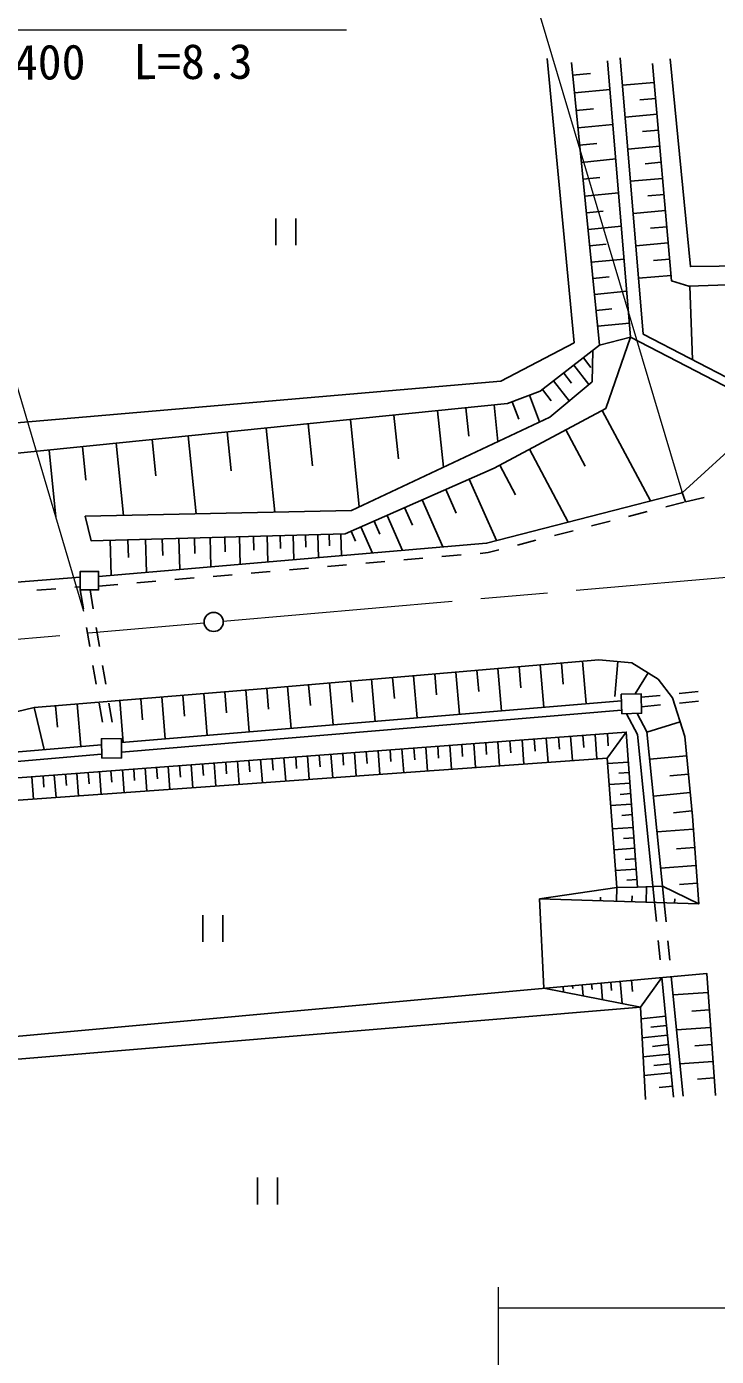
# Model space of a CAD drawing. Units: millimetres, scale not verified. Extents: x 40000 to 680000, y 20000 to 380000.
# Drawn here: x 261200 to 297228, y 244503 to 313993 of the extents above; entities that cross this region are included whole.
import ezdxf
from ezdxf.enums import TextEntityAlignment as Align

# ---------------------------------------------------------------- set-up
doc = ezdxf.new("R2010")
doc.units = ezdxf.units.MM
doc.header["$LTSCALE"] = 1000
doc.linetypes.add('CHAIN', pattern=[18.5, 12, -1.5, 3.5, -1.5])
for name, color, linetype, lineweight in [('M-BGD', 7, 'Continuous', 25), ('M-BMK', 2, 'CHAIN', 13), ('M-BMK-SRVR', 3, 'Continuous', 25), ('M-STR-HTXT', 7, 'Continuous', 13)]:
    doc.layers.add(name, color=color, linetype=linetype, lineweight=lineweight)
doc.styles.add('ＭＳ ゴシック', font='')
doc.styles.get('ＭＳ ゴシック').set_extended_font_data('MS Gothic')

msp = doc.modelspace()

# ---------------------------------------------------------------- linework, layer by layer
at = {"layer": 'M-BGD'}
for p, q in [((289721, 311454), (290650, 311546)), ((289813, 310524), (291672, 310709)), ((293984, 311075), (292321, 310930)), ((294057, 310243), (293225, 310171)), ((289904, 309610), (290818, 309701)), ((294129, 309411), (292458, 309266)), ((289995, 308695), (291824, 308877)), ((294201, 308576), (293366, 308503)), ((290085, 307796), (290984, 307886)), ((294274, 307741), (292597, 307595)), ((290174, 306897), (291973, 307076)), ((294347, 306902), (293508, 306829)), ((290262, 306012), (291147, 306100)), ((294419, 306063), (292735, 305917)), ((290350, 305127), (292119, 305303)), ((294493, 305221), (293651, 305148)), ((294566, 304380), (292875, 304233)), ((274211, 303966), (274211, 302566)), ((275261, 303966), (275261, 302566)), ((290437, 304257), (291307, 304344)), ((290523, 303387), (292264, 303560)), ((294639, 303534), (293794, 303461)), ((290608, 302531), (291464, 302616)), ((294712, 302689), (293015, 302541)), ((290694, 301675), (292405, 301846)), ((294786, 301840), (293937, 301766)), ((290777, 300833), (291619, 300917)), ((294860, 300991), (293155, 300843)), ((295844, 300426), (295972, 296589)), ((290861, 299991), (292545, 300159)), ((290944, 299163), (291772, 299246)), ((291026, 298335), (292682, 298500)), ((289777, 296296), (290560, 295285)), ((290282, 296687), (290674, 296182)), ((288726, 295482), (289540, 294432)), ((289252, 295889), (289658, 295364)), ((287462, 294725), (287987, 293331)), ((288137, 295026), (288593, 294437)), ((284144, 294073), (284294, 292596)), ((285621, 294223), (285815, 292309)), ((286562, 294386), (286901, 293486)), ((278110, 293461), (278572, 288903)), ((280389, 293692), (280620, 291413)), ((282668, 293923), (282967, 290970)), ((291267, 293935), (293790, 289209)), ((300149, 293939), (295449, 289637)), ((269645, 292602), (270058, 288531)), ((271681, 292809), (271887, 290773)), ((273716, 293015), (274162, 288622)), ((275913, 293238), (276136, 291041)), ((289365, 292920), (290381, 291017)), ((262374, 291865), (262729, 288366)), ((264123, 292042), (264301, 290293)), ((265872, 292220), (266255, 288447)), ((267759, 292411), (267950, 290525)), ((287463, 291904), (289494, 288100)), ((285913, 291077), (286740, 289527)), ((283088, 289802), (283631, 288573)), ((284317, 290345), (285736, 287130)), ((281859, 289259), (282945, 286802)), ((294583, 288897), (295551, 289147)), ((295430, 289694), (295607, 289161)), ((295607, 289161), (296582, 289386)), ((280029, 288451), (280837, 286620)), ((280944, 288855), (281348, 287940)), ((292646, 288397), (293614, 288647)), ((278665, 287849), (279267, 286485)), ((279347, 288150), (279648, 287468)), ((290710, 287897), (291678, 288147)), ((265571, 287154), (265621, 285309)), ((266494, 287179), (266519, 286257)), ((267417, 287204), (267463, 285468)), ((268285, 287227), (268308, 286359)), ((269153, 287250), (269196, 285617)), ((269969, 287272), (269991, 286456)), ((270786, 287294), (270827, 285758)), ((271554, 287315), (271575, 286546)), ((272322, 287335), (272361, 285890)), ((273045, 287355), (273064, 286632)), ((273767, 287374), (273804, 286014)), ((274447, 287392), (274466, 286712)), ((275127, 287410), (275161, 286131)), ((275767, 287428), (275784, 286788)), ((276406, 287445), (276439, 286241)), ((277008, 287461), (277024, 286859)), ((277610, 287477), (277640, 286345)), ((278147, 287620), (278376, 287102)), ((286837, 286898), (287805, 287148)), ((288773, 287398), (289741, 287647)), ((282896, 286296), (283892, 286382)), ((284888, 286467), (285310, 286504)), ((285310, 286504), (285868, 286648)), ((274925, 285609), (275921, 285695)), ((276918, 285781), (277914, 285867)), ((278910, 285952), (279907, 286038)), ((280903, 286124), (281899, 286210)), ((266955, 284922), (267951, 285008)), ((268947, 285094), (269944, 285180)), ((270940, 285266), (271936, 285351)), ((272932, 285437), (273929, 285523)), ((261729, 284542), (262726, 284620)), ((263723, 284699), (264005, 284721)), ((264005, 284558), (264170, 283572)), ((264512, 284558), (264677, 283572)), ((264962, 284751), (265958, 284836)), ((264334, 282586), (264499, 281599)), ((264841, 282586), (265006, 281599)), ((290239, 280827), (290428, 278613)), ((292080, 280812), (291921, 278994)), ((264664, 280613), (264829, 279627)), ((265171, 280613), (265336, 279627)), ((281416, 280074), (281604, 277873)), ((282517, 280168), (282611, 279067)), ((283617, 280262), (283805, 278058)), ((284719, 280356), (284813, 279254)), ((285821, 280450), (286009, 278242)), ((286925, 280544), (287019, 279440)), ((288028, 280638), (288217, 278428)), ((289134, 280733), (289228, 279627)), ((293664, 280219), (292980, 279120)), ((273739, 279418), (273832, 278323)), ((274834, 279512), (275021, 277321)), ((275929, 279605), (276023, 278510)), ((277025, 279699), (277212, 277505)), ((278122, 279792), (278215, 278695)), ((279219, 279886), (279406, 277689)), ((280318, 279980), (280411, 278881)), ((266063, 278780), (266246, 276585)), ((266156, 276577), (292266, 278767)), ((267161, 278871), (267252, 277774)), ((268258, 278963), (268441, 276769)), ((269355, 279054), (269446, 277957)), ((270452, 279145), (270634, 276953)), ((271548, 279236), (271639, 278140)), ((272644, 279327), (272826, 277137)), ((293299, 278948), (294294, 279047)), ((295289, 279146), (296284, 279245)), ((295302, 278645), (296297, 278744)), ((261592, 278408), (262121, 276213)), ((262718, 278502), (262811, 277377)), ((263843, 278596), (264027, 276375)), ((264993, 278640), (265158, 277654)), ((265500, 278640), (265665, 277654)), ((266162, 276076), (292279, 278266)), ((293312, 278447), (294307, 278546)), ((295336, 277664), (293601, 277120)), ((285182, 276579), (285229, 275950)), ((285811, 276626), (285906, 275363)), ((286443, 276674), (286491, 276042)), ((287075, 276721), (287170, 275453)), ((287709, 276769), (287756, 276135)), ((288343, 276817), (288438, 275544)), ((288979, 276865), (289027, 276228)), ((289615, 276912), (289711, 275635)), ((290254, 276960), (290302, 276322)), ((290892, 277008), (290989, 275727)), ((292522, 277131), (291515, 275764)), ((291533, 277057), (291581, 276416)), ((275865, 275878), (275958, 274651)), ((276479, 275925), (276525, 275311)), ((277093, 275971), (277186, 274739)), ((277709, 276017), (277755, 275401)), ((278325, 276063), (278418, 274827)), ((278943, 276110), (278990, 275492)), ((279562, 276156), (279655, 274915)), ((280182, 276203), (280229, 275583)), ((280803, 276250), (280896, 275004)), ((281425, 276297), (281472, 275674)), ((282048, 276343), (282142, 275093)), ((282673, 276390), (282720, 275765)), ((283298, 276437), (283392, 275183)), ((283925, 276485), (283972, 275857)), ((284552, 276532), (284647, 275273)), ((295673, 275895), (293744, 275712)), ((266797, 275197), (266842, 274600)), ((267394, 275241), (267484, 274044)), ((267992, 275286), (268037, 274688)), ((268591, 275331), (268681, 274130)), ((269192, 275377), (269237, 274776)), ((269793, 275422), (269883, 274216)), ((270395, 275467), (270441, 274864)), ((270998, 275512), (271089, 274302)), ((271604, 275558), (271649, 274953)), ((272209, 275603), (272300, 274389)), ((272816, 275649), (272862, 275042)), ((273423, 275695), (273515, 274476)), ((274033, 275741), (274078, 275131)), ((274642, 275786), (274734, 274563)), ((275254, 275832), (275300, 275221)), ((292637, 275562), (291536, 275482)), ((261471, 274796), (261560, 273620)), ((262059, 274840), (262104, 274252)), ((262647, 274884), (262736, 273704)), ((263238, 274929), (263282, 274339)), ((263828, 274973), (263917, 273789)), ((264420, 275018), (264464, 274426)), ((265012, 275062), (265101, 273874)), ((265606, 275107), (265651, 274513)), ((266201, 275152), (266290, 273959)), ((292677, 275012), (292127, 274972)), ((295764, 274930), (294800, 274839)), ((292717, 274462), (291620, 274381)), ((292757, 273913), (292209, 273873)), ((295856, 273966), (293940, 273784)), ((292798, 273364), (291703, 273284)), ((292838, 272817), (292290, 272777)), ((295947, 273007), (294989, 272916)), ((292887, 272144), (291796, 272065)), ((296023, 272048), (294130, 271910)), ((292967, 271053), (291879, 270974)), ((292927, 271599), (292381, 271559)), ((296092, 271101), (295145, 271032)), ((293006, 270510), (292463, 270470)), ((293046, 269966), (291962, 269886)), ((296161, 270155), (294322, 270021)), ((292004, 268285), (292028, 269013)), ((293115, 269024), (292028, 269013)), ((293086, 269423), (292544, 269384)), ((293115, 269024), (294418, 269070)), ((293553, 268234), (293580, 269040)), ((296307, 268144), (294418, 269070)), ((296228, 269235), (295308, 269168)), ((287986, 268417), (288221, 263742)), ((291173, 268313), (291179, 268502)), ((292814, 268259), (292824, 268571)), ((295043, 268185), (295050, 268406)), ((270400, 267568), (270400, 266168)), ((271450, 267568), (271450, 266168)), ((294002, 268220), (294096, 267224)), ((294506, 268203), (294600, 267207)), ((294190, 266228), (294283, 265233)), ((294694, 266212), (294788, 265216)), ((291707, 264060), (291746, 263624)), ((292204, 264105), (292311, 262942)), ((292786, 264159), (292839, 263577)), ((294371, 264303), (293259, 262756)), ((294371, 264303), (294995, 258055)), ((294869, 264349), (295493, 258105)), ((293259, 262756), (288221, 263742)), ((289217, 263833), (289243, 263542)), ((289715, 263878), (289728, 263733)), ((290213, 263924), (290266, 263342)), ((290711, 263969), (290737, 263678)), ((291209, 264015), (291288, 263142)), ((296792, 263520), (294965, 263390)), ((294572, 262287), (293294, 262148)), ((296858, 262607), (295944, 262541)), ((294672, 261292), (293350, 261149)), ((294622, 261790), (293802, 261701)), ((296923, 261693), (295147, 261566)), ((294721, 260795), (293884, 260704)), ((296986, 260805), (296098, 260741)), ((294771, 260297), (293407, 260149)), ((297050, 259917), (295324, 259794)), ((294868, 259328), (293461, 259187)), ((294822, 259791), (293967, 259698)), ((294938, 258625), (294235, 258554)), ((297111, 259054), (296249, 258992)), ((273258, 253848), (273258, 252448)), ((274308, 253848), (274308, 252448))]:
    msp.add_line(p, q, dxfattribs=at)
for points in [[(315770, 313334), (316836, 307728), (317625, 301609), (317310, 300977), (312690, 301372), (303886, 301332), (299346, 300543), (295793, 300424), (294885, 300701), (293898, 312071)], [(294806, 312308), (295872, 301451), (298872, 301490), (303807, 302438), (313677, 302477), (316441, 302003), (316125, 307728), (314862, 313374)], [(185640, 287067), (204659, 287888), (211450, 288282), (217846, 288164), (225505, 288125), (286315, 294293), (288018, 294934), (291125, 297340), (289654, 312120)], [(251940, 310223), (254198, 292722), (285976, 295460), (289806, 297474), (288385, 312318)], [(300041, 293989), (292743, 297767), (291548, 312208)], [(300662, 294161), (293397, 297922), (292202, 312363)], [(291125, 297340), (292743, 297767), (291458, 294037), (285615, 290918), (277837, 287483), (264572, 287128), (264254, 288403)], [(264254, 288403), (278163, 288711), (288530, 293586), (290737, 295434), (290775, 297069)], [(264962, 285252), (285225, 286998), (295449, 289637)], [(227840, 282272), (243467, 283606), (264005, 285223)], [(245219, 274468), (261595, 278409), (273652, 279411), (291084, 280899), (292815, 280747), (294181, 279897), (294941, 278925), (295578, 276890), (295973, 272730), (296307, 268144), (287986, 268417)], [(292541, 278087), (293111, 276997), (294002, 268220)], [(293097, 278102), (293598, 277143), (294506, 268203)], [(297177, 258140), (296721, 264518), (213234, 256896), (212262, 268223), (212930, 269377), (225837, 270805), (229087, 269529), (234280, 269651), (255627, 274356), (292522, 277131), (293115, 269024)], [(228917, 271281), (234811, 270768), (254995, 275604), (265112, 276468)], [(228922, 270779), (234849, 270263), (255075, 275109), (265119, 275967)], [(287986, 268417), (292028, 269013), (291515, 275764), (256122, 273231), (234578, 268367), (228717, 268550), (225437, 269795), (212262, 268223)], [(214077, 248076), (213409, 256083), (293259, 262756), (293532, 257928)]]:
    msp.add_lwpolyline(points, dxfattribs=at)
for points in [[(264005, 284558), (264962, 284558), (264962, 285526), (264005, 285526)], [(292284, 278081), (293321, 278108), (293294, 279129), (292257, 279101)], [(265121, 275766), (266165, 275778), (266153, 276792), (265109, 276779)]]:
    msp.add_lwpolyline(points, close=True, dxfattribs=at)
at = {"layer": 'M-BMK'}
for p, q in [((271470, 282925), (302779, 285662)), ((172288, 274256), (270473, 282838))]:
    msp.add_line(p, q, dxfattribs=at)
at = {"layer": 'M-BMK-SRVR'}
msp.add_circle((270971, 282882), 500, dxfattribs=at)
at = {"layer": 'M-STR-HTXT'}
for p, q in [((282525, 332968), (295430, 289694)), ((285839, 236913), (285839, 248127)), ((285839, 247049), (311027, 247049))]:
    msp.add_line(p, q, dxfattribs=at)
msp.add_lwpolyline([(264193, 283434), (255181, 313819), (277906, 313819)], dxfattribs=at)

# ---------------------------------------------------------------- texts
at = {"layer": 'M-STR-HTXT', "style": 'ＭＳ ゴシック'}
msp.add_text('φ400  L=8.3', height=1833, rotation=0.198, dxfattribs=at).set_placement((265821, 312156), align=Align.MIDDLE_CENTER)

doc.saveas('drawing.dxf')
